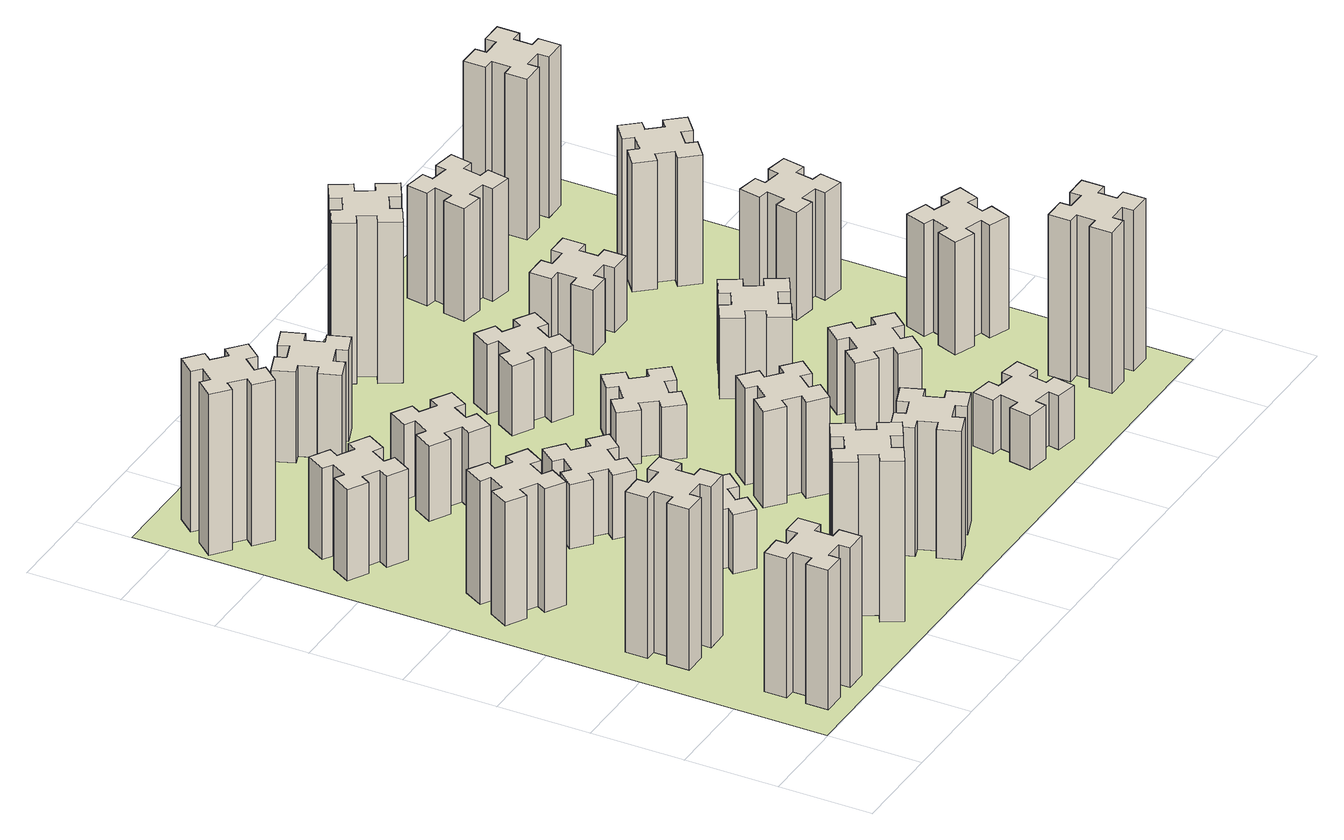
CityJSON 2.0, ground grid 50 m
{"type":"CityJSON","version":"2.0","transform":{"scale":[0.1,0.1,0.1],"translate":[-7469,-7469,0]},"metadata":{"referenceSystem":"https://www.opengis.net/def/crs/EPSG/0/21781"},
"CityObjects":{
"building1":{"type":"Building","attributes":{"class":"1000","function":"1000","usage":"1000","yearOfConstruction":2016,"roofType":"1000","measuredHeight":78,"storeysAboveGround":30,"storeysBelowGround":0},"geometry":[{"type":"Solid","lod":"1","boundaries":[[[[0,1,2,3,4,5,6,7,8,9,10,11,12,13,14,15,16,17,18,19]],[[17,16,20,21]],[[16,15,22,20]],[[15,14,23,22]],[[14,13,24,23]],[[13,12,25,24]],[[12,11,26,25]],[[11,10,27,26]],[[10,9,28,27]],[[9,8,29,28]],[[8,7,30,29]],[[7,6,31,30]],[[6,5,32,31]],[[5,4,33,32]],[[4,3,34,33]],[[3,2,35,34]],[[2,1,36,35]],[[1,0,37,36]],[[0,19,38,37]],[[19,18,39,38]],[[18,17,21,39]],[[24,25,26,27,28,29,30,31,32,33,34,35,36,37,38,39,21,20,22,23]]]]}]},
"building2":{"type":"Building","attributes":{"class":"1000","function":"1000","usage":"1000","yearOfConstruction":2016,"roofType":"1000","measuredHeight":90,"storeysAboveGround":30,"storeysBelowGround":0},"geometry":[{"type":"Solid","lod":"1","boundaries":[[[[40,41,42,43,44,45,46,47,48,49,50,51,52,53,54,55,56,57,58,59]],[[57,56,60,61]],[[56,55,62,60]],[[55,54,63,62]],[[54,53,64,63]],[[53,52,65,64]],[[52,51,66,65]],[[51,50,67,66]],[[50,49,68,67]],[[49,48,69,68]],[[48,47,70,69]],[[47,46,71,70]],[[46,45,72,71]],[[45,44,73,72]],[[44,43,74,73]],[[43,42,75,74]],[[42,41,76,75]],[[41,40,77,76]],[[40,59,78,77]],[[59,58,79,78]],[[58,57,61,79]],[[64,65,66,67,68,69,70,71,72,73,74,75,76,77,78,79,61,60,62,63]]]]}]},
"building3":{"type":"Building","attributes":{"class":"1000","function":"1000","usage":"1000","yearOfConstruction":2016,"roofType":"1000","measuredHeight":69,"storeysAboveGround":30,"storeysBelowGround":0},"geometry":[{"type":"Solid","lod":"1","boundaries":[[[[80,81,82,83,84,85,86,87,88,89,90,91,92,93,94,95,96,97,98,99]],[[97,96,100,101]],[[96,95,102,100]],[[95,94,103,102]],[[94,93,104,103]],[[93,92,105,104]],[[92,91,106,105]],[[91,90,107,106]],[[90,89,108,107]],[[89,88,109,108]],[[88,87,110,109]],[[87,86,111,110]],[[86,85,112,111]],[[85,84,113,112]],[[84,83,114,113]],[[83,82,115,114]],[[82,81,116,115]],[[81,80,117,116]],[[80,99,118,117]],[[99,98,119,118]],[[98,97,101,119]],[[104,105,106,107,108,109,110,111,112,113,114,115,116,117,118,119,101,100,102,103]]]]}]},
"building4":{"type":"Building","attributes":{"class":"1000","function":"1000","usage":"1000","yearOfConstruction":2016,"roofType":"1000","measuredHeight":51,"storeysAboveGround":30,"storeysBelowGround":0},"geometry":[{"type":"Solid","lod":"1","boundaries":[[[[120,121,122,123,124,125,126,127,128,129,130,131,132,133,134,135,136,137,138,139]],[[137,136,140,141]],[[136,135,142,140]],[[135,134,143,142]],[[134,133,144,143]],[[133,132,145,144]],[[132,131,146,145]],[[131,130,147,146]],[[130,129,148,147]],[[129,128,149,148]],[[128,127,150,149]],[[127,126,151,150]],[[126,125,152,151]],[[125,124,153,152]],[[124,123,154,153]],[[123,122,155,154]],[[122,121,156,155]],[[121,120,157,156]],[[120,139,158,157]],[[139,138,159,158]],[[138,137,141,159]],[[144,145,146,147,148,149,150,151,152,153,154,155,156,157,158,159,141,140,142,143]]]]}]},
"building5":{"type":"Building","attributes":{"class":"1000","function":"1000","usage":"1000","yearOfConstruction":2016,"roofType":"1000","measuredHeight":90,"storeysAboveGround":30,"storeysBelowGround":0},"geometry":[{"type":"Solid","lod":"1","boundaries":[[[[160,161,162,163,164,165,166,167,168,169,170,171,172,173,174,175,176,177,178,179]],[[177,176,180,181]],[[176,175,182,180]],[[175,174,183,182]],[[174,173,184,183]],[[173,172,185,184]],[[172,171,186,185]],[[171,170,187,186]],[[170,169,188,187]],[[169,168,189,188]],[[168,167,190,189]],[[167,166,191,190]],[[166,165,192,191]],[[165,164,193,192]],[[164,163,194,193]],[[163,162,195,194]],[[162,161,196,195]],[[161,160,197,196]],[[160,179,198,197]],[[179,178,199,198]],[[178,177,181,199]],[[184,185,186,187,188,189,190,191,192,193,194,195,196,197,198,199,181,180,182,183]]]]}]},
"building6":{"type":"Building","attributes":{"class":"1000","function":"1000","usage":"1000","yearOfConstruction":2016,"roofType":"1000","measuredHeight":90,"storeysAboveGround":30,"storeysBelowGround":0},"geometry":[{"type":"Solid","lod":"1","boundaries":[[[[200,201,202,203,204,205,206,207,208,209,210,211,212,213,214,215,216,217,218,219]],[[217,216,220,221]],[[216,215,222,220]],[[215,214,223,222]],[[214,213,224,223]],[[213,212,225,224]],[[212,211,226,225]],[[211,210,227,226]],[[210,209,228,227]],[[209,208,229,228]],[[208,207,230,229]],[[207,206,231,230]],[[206,205,232,231]],[[205,204,233,232]],[[204,203,234,233]],[[203,202,235,234]],[[202,201,236,235]],[[201,200,237,236]],[[200,219,238,237]],[[219,218,239,238]],[[218,217,221,239]],[[224,225,226,227,228,229,230,231,232,233,234,235,236,237,238,239,221,220,222,223]]]]}]},
"building7":{"type":"Building","attributes":{"class":"1000","function":"1000","usage":"1000","yearOfConstruction":2016,"roofType":"1000","measuredHeight":33,"storeysAboveGround":30,"storeysBelowGround":0},"geometry":[{"type":"Solid","lod":"1","boundaries":[[[[240,241,242,243,244,245,246,247,248,249,250,251,252,253,254,255,256,257,258,259]],[[257,256,260,261]],[[256,255,262,260]],[[255,254,263,262]],[[254,253,264,263]],[[253,252,265,264]],[[252,251,266,265]],[[251,250,267,266]],[[250,249,268,267]],[[249,248,269,268]],[[248,247,270,269]],[[247,246,271,270]],[[246,245,272,271]],[[245,244,273,272]],[[244,243,274,273]],[[243,242,275,274]],[[242,241,276,275]],[[241,240,277,276]],[[240,259,278,277]],[[259,258,279,278]],[[258,257,261,279]],[[264,265,266,267,268,269,270,271,272,273,274,275,276,277,278,279,261,260,262,263]]]]}]},
"building8":{"type":"Building","attributes":{"class":"1000","function":"1000","usage":"1000","yearOfConstruction":2016,"roofType":"1000","measuredHeight":36,"storeysAboveGround":30,"storeysBelowGround":0},"geometry":[{"type":"Solid","lod":"1","boundaries":[[[[280,281,282,283,284,285,286,287,288,289,290,291,292,293,294,295,296,297,298,299]],[[297,296,300,301]],[[296,295,302,300]],[[295,294,303,302]],[[294,293,304,303]],[[293,292,305,304]],[[292,291,306,305]],[[291,290,307,306]],[[290,289,308,307]],[[289,288,309,308]],[[288,287,310,309]],[[287,286,311,310]],[[286,285,312,311]],[[285,284,313,312]],[[284,283,314,313]],[[283,282,315,314]],[[282,281,316,315]],[[281,280,317,316]],[[280,299,318,317]],[[299,298,319,318]],[[298,297,301,319]],[[304,305,306,307,308,309,310,311,312,313,314,315,316,317,318,319,301,300,302,303]]]]}]},
"building9":{"type":"Building","attributes":{"class":"1000","function":"1000","usage":"1000","yearOfConstruction":2016,"roofType":"1000","measuredHeight":42,"storeysAboveGround":30,"storeysBelowGround":0},"geometry":[{"type":"Solid","lod":"1","boundaries":[[[[320,321,322,323,324,325,326,327,328,329,330,331,332,333,334,335,336,337,338,339]],[[337,336,340,341]],[[336,335,342,340]],[[335,334,343,342]],[[334,333,344,343]],[[333,332,345,344]],[[332,331,346,345]],[[331,330,347,346]],[[330,329,348,347]],[[329,328,349,348]],[[328,327,350,349]],[[327,326,351,350]],[[326,325,352,351]],[[325,324,353,352]],[[324,323,354,353]],[[323,322,355,354]],[[322,321,356,355]],[[321,320,357,356]],[[320,339,358,357]],[[339,338,359,358]],[[338,337,341,359]],[[344,345,346,347,348,349,350,351,352,353,354,355,356,357,358,359,341,340,342,343]]]]}]},
"building10":{"type":"Building","attributes":{"class":"1000","function":"1000","usage":"1000","yearOfConstruction":2016,"roofType":"1000","measuredHeight":72,"storeysAboveGround":30,"storeysBelowGround":0},"geometry":[{"type":"Solid","lod":"1","boundaries":[[[[360,361,362,363,364,365,366,367,368,369,370,371,372,373,374,375,376,377,378,379]],[[377,376,380,381]],[[376,375,382,380]],[[375,374,383,382]],[[374,373,384,383]],[[373,372,385,384]],[[372,371,386,385]],[[371,370,387,386]],[[370,369,388,387]],[[369,368,389,388]],[[368,367,390,389]],[[367,366,391,390]],[[366,365,392,391]],[[365,364,393,392]],[[364,363,394,393]],[[363,362,395,394]],[[362,361,396,395]],[[361,360,397,396]],[[360,379,398,397]],[[379,378,399,398]],[[378,377,381,399]],[[384,385,386,387,388,389,390,391,392,393,394,395,396,397,398,399,381,380,382,383]]]]}]},
"building11":{"type":"Building","attributes":{"class":"1000","function":"1000","usage":"1000","yearOfConstruction":2016,"roofType":"1000","measuredHeight":51,"storeysAboveGround":30,"storeysBelowGround":0},"geometry":[{"type":"Solid","lod":"1","boundaries":[[[[400,401,402,403,404,405,406,407,408,409,410,411,412,413,414,415,416,417,418,419]],[[417,416,420,421]],[[416,415,422,420]],[[415,414,423,422]],[[414,413,424,423]],[[413,412,425,424]],[[412,411,426,425]],[[411,410,427,426]],[[410,409,428,427]],[[409,408,429,428]],[[408,407,430,429]],[[407,406,431,430]],[[406,405,432,431]],[[405,404,433,432]],[[404,403,434,433]],[[403,402,435,434]],[[402,401,436,435]],[[401,400,437,436]],[[400,419,438,437]],[[419,418,439,438]],[[418,417,421,439]],[[424,425,426,427,428,429,430,431,432,433,434,435,436,437,438,439,421,420,422,423]]]]}]},
"building12":{"type":"Building","attributes":{"class":"1000","function":"1000","usage":"1000","yearOfConstruction":2016,"roofType":"1000","measuredHeight":54,"storeysAboveGround":30,"storeysBelowGround":0},"geometry":[{"type":"Solid","lod":"1","boundaries":[[[[440,441,442,443,444,445,446,447,448,449,450,451,452,453,454,455,456,457,458,459]],[[457,456,460,461]],[[456,455,462,460]],[[455,454,463,462]],[[454,453,464,463]],[[453,452,465,464]],[[452,451,466,465]],[[451,450,467,466]],[[450,449,468,467]],[[449,448,469,468]],[[448,447,470,469]],[[447,446,471,470]],[[446,445,472,471]],[[445,444,473,472]],[[444,443,474,473]],[[443,442,475,474]],[[442,441,476,475]],[[441,440,477,476]],[[440,459,478,477]],[[459,458,479,478]],[[458,457,461,479]],[[464,465,466,467,468,469,470,471,472,473,474,475,476,477,478,479,461,460,462,463]]]]}]},
"building13":{"type":"Building","attributes":{"class":"1000","function":"1000","usage":"1000","yearOfConstruction":2016,"roofType":"1000","measuredHeight":30,"storeysAboveGround":30,"storeysBelowGround":0},"geometry":[{"type":"Solid","lod":"1","boundaries":[[[[480,481,482,483,484,485,486,487,488,489,490,491,492,493,494,495,496,497,498,499]],[[497,496,500,501]],[[496,495,502,500]],[[495,494,503,502]],[[494,493,504,503]],[[493,492,505,504]],[[492,491,506,505]],[[491,490,507,506]],[[490,489,508,507]],[[489,488,509,508]],[[488,487,510,509]],[[487,486,511,510]],[[486,485,512,511]],[[485,484,513,512]],[[484,483,514,513]],[[483,482,515,514]],[[482,481,516,515]],[[481,480,517,516]],[[480,499,518,517]],[[499,498,519,518]],[[498,497,501,519]],[[504,505,506,507,508,509,510,511,512,513,514,515,516,517,518,519,501,500,502,503]]]]}]},
"building14":{"type":"Building","attributes":{"class":"1000","function":"1000","usage":"1000","yearOfConstruction":2016,"roofType":"1000","measuredHeight":39,"storeysAboveGround":30,"storeysBelowGround":0},"geometry":[{"type":"Solid","lod":"1","boundaries":[[[[520,521,522,523,524,525,526,527,528,529,530,531,532,533,534,535,536,537,538,539]],[[537,536,540,541]],[[536,535,542,540]],[[535,534,543,542]],[[534,533,544,543]],[[533,532,545,544]],[[532,531,546,545]],[[531,530,547,546]],[[530,529,548,547]],[[529,528,549,548]],[[528,527,550,549]],[[527,526,551,550]],[[526,525,552,551]],[[525,524,553,552]],[[524,523,554,553]],[[523,522,555,554]],[[522,521,556,555]],[[521,520,557,556]],[[520,539,558,557]],[[539,538,559,558]],[[538,537,541,559]],[[544,545,546,547,548,549,550,551,552,553,554,555,556,557,558,559,541,540,542,543]]]]}]},
"building15":{"type":"Building","attributes":{"class":"1000","function":"1000","usage":"1000","yearOfConstruction":2016,"roofType":"1000","measuredHeight":30,"storeysAboveGround":30,"storeysBelowGround":0},"geometry":[{"type":"Solid","lod":"1","boundaries":[[[[560,561,562,563,564,565,566,567,568,569,570,571,572,573,574,575,576,577,578,579]],[[577,576,580,581]],[[576,575,582,580]],[[575,574,583,582]],[[574,573,584,583]],[[573,572,585,584]],[[572,571,586,585]],[[571,570,587,586]],[[570,569,588,587]],[[569,568,589,588]],[[568,567,590,589]],[[567,566,591,590]],[[566,565,592,591]],[[565,564,593,592]],[[564,563,594,593]],[[563,562,595,594]],[[562,561,596,595]],[[561,560,597,596]],[[560,579,598,597]],[[579,578,599,598]],[[578,577,581,599]],[[584,585,586,587,588,589,590,591,592,593,594,595,596,597,598,599,581,580,582,583]]]]}]},
"building16":{"type":"Building","attributes":{"class":"1000","function":"1000","usage":"1000","yearOfConstruction":2016,"roofType":"1000","measuredHeight":90,"storeysAboveGround":30,"storeysBelowGround":0},"geometry":[{"type":"Solid","lod":"1","boundaries":[[[[600,601,602,603,604,605,606,607,608,609,610,611,612,613,614,615,616,617,618,619]],[[617,616,620,621]],[[616,615,622,620]],[[615,614,623,622]],[[614,613,624,623]],[[613,612,625,624]],[[612,611,626,625]],[[611,610,627,626]],[[610,609,628,627]],[[609,608,629,628]],[[608,607,630,629]],[[607,606,631,630]],[[606,605,632,631]],[[605,604,633,632]],[[604,603,634,633]],[[603,602,635,634]],[[602,601,636,635]],[[601,600,637,636]],[[600,619,638,637]],[[619,618,639,638]],[[618,617,621,639]],[[624,625,626,627,628,629,630,631,632,633,634,635,636,637,638,639,621,620,622,623]]]]}]},
"building17":{"type":"Building","attributes":{"class":"1000","function":"1000","usage":"1000","yearOfConstruction":2016,"roofType":"1000","measuredHeight":42,"storeysAboveGround":30,"storeysBelowGround":0},"geometry":[{"type":"Solid","lod":"1","boundaries":[[[[640,641,642,643,644,645,646,647,648,649,650,651,652,653,654,655,656,657,658,659]],[[657,656,660,661]],[[656,655,662,660]],[[655,654,663,662]],[[654,653,664,663]],[[653,652,665,664]],[[652,651,666,665]],[[651,650,667,666]],[[650,649,668,667]],[[649,648,669,668]],[[648,647,670,669]],[[647,646,671,670]],[[646,645,672,671]],[[645,644,673,672]],[[644,643,674,673]],[[643,642,675,674]],[[642,641,676,675]],[[641,640,677,676]],[[640,659,678,677]],[[659,658,679,678]],[[658,657,661,679]],[[664,665,666,667,668,669,670,671,672,673,674,675,676,677,678,679,661,660,662,663]]]]}]},
"building18":{"type":"Building","attributes":{"class":"1000","function":"1000","usage":"1000","yearOfConstruction":2016,"roofType":"1000","measuredHeight":45,"storeysAboveGround":30,"storeysBelowGround":0},"geometry":[{"type":"Solid","lod":"1","boundaries":[[[[680,681,682,683,684,685,686,687,688,689,690,691,692,693,694,695,696,697,698,699]],[[697,696,700,701]],[[696,695,702,700]],[[695,694,703,702]],[[694,693,704,703]],[[693,692,705,704]],[[692,691,706,705]],[[691,690,707,706]],[[690,689,708,707]],[[689,688,709,708]],[[688,687,710,709]],[[687,686,711,710]],[[686,685,712,711]],[[685,684,713,712]],[[684,683,714,713]],[[683,682,715,714]],[[682,681,716,715]],[[681,680,717,716]],[[680,699,718,717]],[[699,698,719,718]],[[698,697,701,719]],[[704,705,706,707,708,709,710,711,712,713,714,715,716,717,718,719,701,700,702,703]]]]}]},
"building19":{"type":"Building","attributes":{"class":"1000","function":"1000","usage":"1000","yearOfConstruction":2016,"roofType":"1000","measuredHeight":36,"storeysAboveGround":30,"storeysBelowGround":0},"geometry":[{"type":"Solid","lod":"1","boundaries":[[[[720,721,722,723,724,725,726,727,728,729,730,731,732,733,734,735,736,737,738,739]],[[737,736,740,741]],[[736,735,742,740]],[[735,734,743,742]],[[734,733,744,743]],[[733,732,745,744]],[[732,731,746,745]],[[731,730,747,746]],[[730,729,748,747]],[[729,728,749,748]],[[728,727,750,749]],[[727,726,751,750]],[[726,725,752,751]],[[725,724,753,752]],[[724,723,754,753]],[[723,722,755,754]],[[722,721,756,755]],[[721,720,757,756]],[[720,739,758,757]],[[739,738,759,758]],[[738,737,741,759]],[[744,745,746,747,748,749,750,751,752,753,754,755,756,757,758,759,741,740,742,743]]]]}]},
"building20":{"type":"Building","attributes":{"class":"1000","function":"1000","usage":"1000","yearOfConstruction":2016,"roofType":"1000","measuredHeight":90,"storeysAboveGround":30,"storeysBelowGround":0},"geometry":[{"type":"Solid","lod":"1","boundaries":[[[[760,761,762,763,764,765,766,767,768,769,770,771,772,773,774,775,776,777,778,779]],[[777,776,780,781]],[[776,775,782,780]],[[775,774,783,782]],[[774,773,784,783]],[[773,772,785,784]],[[772,771,786,785]],[[771,770,787,786]],[[770,769,788,787]],[[769,768,789,788]],[[768,767,790,789]],[[767,766,791,790]],[[766,765,792,791]],[[765,764,793,792]],[[764,763,794,793]],[[763,762,795,794]],[[762,761,796,795]],[[761,760,797,796]],[[760,779,798,797]],[[779,778,799,798]],[[778,777,781,799]],[[784,785,786,787,788,789,790,791,792,793,794,795,796,797,798,799,781,780,782,783]]]]}]},
"building21":{"type":"Building","attributes":{"class":"1000","function":"1000","usage":"1000","yearOfConstruction":2016,"roofType":"1000","measuredHeight":63,"storeysAboveGround":30,"storeysBelowGround":0},"geometry":[{"type":"Solid","lod":"1","boundaries":[[[[800,801,802,803,804,805,806,807,808,809,810,811,812,813,814,815,816,817,818,819]],[[817,816,820,821]],[[816,815,822,820]],[[815,814,823,822]],[[814,813,824,823]],[[813,812,825,824]],[[812,811,826,825]],[[811,810,827,826]],[[810,809,828,827]],[[809,808,829,828]],[[808,807,830,829]],[[807,806,831,830]],[[806,805,832,831]],[[805,804,833,832]],[[804,803,834,833]],[[803,802,835,834]],[[802,801,836,835]],[[801,800,837,836]],[[800,819,838,837]],[[819,818,839,838]],[[818,817,821,839]],[[824,825,826,827,828,829,830,831,832,833,834,835,836,837,838,839,821,820,822,823]]]]}]},
"building22":{"type":"Building","attributes":{"class":"1000","function":"1000","usage":"1000","yearOfConstruction":2016,"roofType":"1000","measuredHeight":63,"storeysAboveGround":30,"storeysBelowGround":0},"geometry":[{"type":"Solid","lod":"1","boundaries":[[[[840,841,842,843,844,845,846,847,848,849,850,851,852,853,854,855,856,857,858,859]],[[857,856,860,861]],[[856,855,862,860]],[[855,854,863,862]],[[854,853,864,863]],[[853,852,865,864]],[[852,851,866,865]],[[851,850,867,866]],[[850,849,868,867]],[[849,848,869,868]],[[848,847,870,869]],[[847,846,871,870]],[[846,845,872,871]],[[845,844,873,872]],[[844,843,874,873]],[[843,842,875,874]],[[842,841,876,875]],[[841,840,877,876]],[[840,859,878,877]],[[859,858,879,878]],[[858,857,861,879]],[[864,865,866,867,868,869,870,871,872,873,874,875,876,877,878,879,861,860,862,863]]]]}]},
"building23":{"type":"Building","attributes":{"class":"1000","function":"1000","usage":"1000","yearOfConstruction":2016,"roofType":"1000","measuredHeight":60,"storeysAboveGround":30,"storeysBelowGround":0},"geometry":[{"type":"Solid","lod":"1","boundaries":[[[[880,881,882,883,884,885,886,887,888,889,890,891,892,893,894,895,896,897,898,899]],[[897,896,900,901]],[[896,895,902,900]],[[895,894,903,902]],[[894,893,904,903]],[[893,892,905,904]],[[892,891,906,905]],[[891,890,907,906]],[[890,889,908,907]],[[889,888,909,908]],[[888,887,910,909]],[[887,886,911,910]],[[886,885,912,911]],[[885,884,913,912]],[[884,883,914,913]],[[883,882,915,914]],[[882,881,916,915]],[[881,880,917,916]],[[880,899,918,917]],[[899,898,919,918]],[[898,897,901,919]],[[904,905,906,907,908,909,910,911,912,913,914,915,916,917,918,919,901,900,902,903]]]]}]},
"building24":{"type":"Building","attributes":{"class":"1000","function":"1000","usage":"1000","yearOfConstruction":2016,"roofType":"1000","measuredHeight":72,"storeysAboveGround":30,"storeysBelowGround":0},"geometry":[{"type":"Solid","lod":"1","boundaries":[[[[920,921,922,923,924,925,926,927,928,929,930,931,932,933,934,935,936,937,938,939]],[[937,936,940,941]],[[936,935,942,940]],[[935,934,943,942]],[[934,933,944,943]],[[933,932,945,944]],[[932,931,946,945]],[[931,930,947,946]],[[930,929,948,947]],[[929,928,949,948]],[[928,927,950,949]],[[927,926,951,950]],[[926,925,952,951]],[[925,924,953,952]],[[924,923,954,953]],[[923,922,955,954]],[[922,921,956,955]],[[921,920,957,956]],[[920,939,958,957]],[[939,938,959,958]],[[938,937,941,959]],[[944,945,946,947,948,949,950,951,952,953,954,955,956,957,958,959,941,940,942,943]]]]}]},
"building25":{"type":"Building","attributes":{"class":"1000","function":"1000","usage":"1000","yearOfConstruction":2016,"roofType":"1000","measuredHeight":90,"storeysAboveGround":30,"storeysBelowGround":0},"geometry":[{"type":"Solid","lod":"1","boundaries":[[[[960,961,962,963,964,965,966,967,968,969,970,971,972,973,974,975,976,977,978,979]],[[977,976,980,981]],[[976,975,982,980]],[[975,974,983,982]],[[974,973,984,983]],[[973,972,985,984]],[[972,971,986,985]],[[971,970,987,986]],[[970,969,988,987]],[[969,968,989,988]],[[968,967,990,989]],[[967,966,991,990]],[[966,965,992,991]],[[965,964,993,992]],[[964,963,994,993]],[[963,962,995,994]],[[962,961,996,995]],[[961,960,997,996]],[[960,979,998,997]],[[979,978,999,998]],[[978,977,981,999]],[[984,985,986,987,988,989,990,991,992,993,994,995,996,997,998,999,981,980,982,983]]]]}]},
"landuse1":{"type":"LandUse","attributes":{"name":"plot1","function":"1010"},"geometry":[{"type":"MultiSurface","lod":"1","boundaries":[[[1000,1001,1002,1003]]]}]}
},
"vertices":[
[265,325,0],[265,225,0],[205,225,0],[205,105,0],[325,105,0],[325,165,0],[425,165,0],[425,105,0],[545,105,0],[545,225,0],[485,225,0],[485,325,0],[545,325,0],[545,445,0],[425,445,0],[425,385,0],[325,385,0],[325,445,0],[205,445,0],[205,325,0],[325,385,780],[325,445,780],[425,385,780],[425,445,780],[545,445,780],[545,325,780],[485,325,780],[485,225,780],[545,225,780],[545,105,780],[425,105,780],[425,165,780],[325,165,780],[325,105,780],[205,105,780],[205,225,780],[265,225,780],[265,325,780],[205,325,780],[205,445,780],
[265,1065,0],[265,965,0],[205,965,0],[205,845,0],[325,845,0],[325,905,0],[425,905,0],[425,845,0],[545,845,0],[545,965,0],[485,965,0],[485,1065,0],[545,1065,0],[545,1185,0],[425,1185,0],[425,1125,0],[325,1125,0],[325,1185,0],[205,1185,0],[205,1065,0],[325,1125,900],[325,1185,900],[425,1125,900],[425,1185,900],[545,1185,900],[545,1065,900],[485,1065,900],[485,965,900],[545,965,900],[545,845,900],[425,845,900],[425,905,900],[325,905,900],[325,845,900],[205,845,900],[205,965,900],[265,965,900],[265,1065,900],[205,1065,900],[205,1185,900],
[474,1926,0],[387,1976,0],[417,2028,0],[313,2088,0],[253,1984,0],[305,1954,0],[255,1867,0],[203,1897,0],[143,1793,0],[247,1733,0],[277,1785,0],[364,1735,0],[334,1683,0],[438,1623,0],[498,1727,0],[446,1757,0],[496,1844,0],[548,1814,0],[608,1918,0],[504,1978,0],[496,1844,690],[548,1814,690],[446,1757,690],[498,1727,690],[438,1623,690],[334,1683,690],[364,1735,690],[277,1785,690],[247,1733,690],[143,1793,690],[203,1897,690],[255,1867,690],[305,1954,690],[253,1984,690],[313,2088,690],[417,2028,690],[387,1976,690],[474,1926,690],[504,1978,690],[608,1918,690],
[446,2597,0],[496,2684,0],[548,2654,0],[608,2758,0],[504,2818,0],[474,2766,0],[387,2816,0],[417,2868,0],[313,2928,0],[253,2824,0],[305,2794,0],[255,2707,0],[203,2737,0],[143,2633,0],[247,2573,0],[277,2625,0],[364,2575,0],[334,2523,0],[438,2463,0],[498,2567,0],[364,2575,510],[334,2523,510],[277,2625,510],[247,2573,510],[143,2633,510],[203,2737,510],[255,2707,510],[305,2794,510],[253,2824,510],[313,2928,510],[417,2868,510],[387,2816,510],[474,2766,510],[504,2818,510],[608,2758,510],[548,2654,510],[496,2684,510],[446,2597,510],[498,2567,510],[438,2463,510],
[1127,255,0],[1214,305,0],[1244,253,0],[1348,313,0],[1288,417,0],[1236,387,0],[1186,474,0],[1238,504,0],[1178,608,0],[1074,548,0],[1104,496,0],[1017,446,0],[987,498,0],[883,438,0],[943,334,0],[995,364,0],[1045,277,0],[993,247,0],[1053,143,0],[1157,203,0],[1045,277,900],[993,247,900],[995,364,900],[943,334,900],[883,438,900],[987,498,900],[1017,446,900],[1104,496,900],[1074,548,900],[1178,608,900],[1238,504,900],[1186,474,900],[1236,387,900],[1288,417,900],[1348,313,900],[1244,253,900],[1214,305,900],[1127,255,900],[1157,203,900],[1053,143,900],
[384,3387,0],[308,3452,0],[346,3498,0],[254,3575,0],[177,3483,0],[223,3444,0],[159,3368,0],[113,3406,0],[36,3314,0],[128,3237,0],[166,3283,0],[243,3219,0],[204,3173,0],[296,3096,0],[373,3188,0],[327,3226,0],[392,3303,0],[438,3264,0],[515,3356,0],[423,3433,0],[392,3303,900],[438,3264,900],[327,3226,900],[373,3188,900],[296,3096,900],[204,3173,900],[243,3219,900],[166,3283,900],[128,3237,900],[36,3314,900],[113,3406,900],[159,3368,900],[223,3444,900],[177,3483,900],[254,3575,900],[346,3498,900],[308,3452,900],[384,3387,900],[423,3433,900],[515,3356,900],
[1224,1267,0],[1148,1332,0],[1186,1378,0],[1094,1455,0],[1017,1363,0],[1063,1324,0],[999,1248,0],[953,1286,0],[876,1194,0],[968,1117,0],[1006,1163,0],[1083,1099,0],[1044,1053,0],[1136,976,0],[1213,1068,0],[1167,1106,0],[1232,1183,0],[1278,1144,0],[1355,1236,0],[1263,1313,0],[1232,1183,330],[1278,1144,330],[1167,1106,330],[1213,1068,330],[1136,976,330],[1044,1053,330],[1083,1099,330],[1006,1163,330],[968,1117,330],[876,1194,330],[953,1286,330],[999,1248,330],[1063,1324,330],[1017,1363,330],[1094,1455,330],[1186,1378,330],[1148,1332,330],[1224,1267,330],[1263,1313,330],[1355,1236,330],
[1063,1964,0],[999,1888,0],[953,1926,0],[876,1834,0],[968,1757,0],[1006,1803,0],[1083,1739,0],[1044,1693,0],[1136,1616,0],[1213,1708,0],[1167,1746,0],[1232,1823,0],[1278,1784,0],[1355,1876,0],[1263,1953,0],[1224,1907,0],[1148,1972,0],[1186,2018,0],[1094,2095,0],[1017,2003,0],[1148,1972,360],[1186,2018,360],[1224,1907,360],[1263,1953,360],[1355,1876,360],[1278,1784,360],[1232,1823,360],[1167,1746,360],[1213,1708,360],[1136,1616,360],[1044,1693,360],[1083,1739,360],[1006,1803,360],[968,1757,360],[876,1834,360],[953,1926,360],[999,1888,360],[1063,1964,360],[1017,2003,360],[1094,2095,360],
[1114,2666,0],[1027,2716,0],[1057,2768,0],[953,2828,0],[893,2724,0],[945,2694,0],[895,2607,0],[843,2637,0],[783,2533,0],[887,2473,0],[917,2525,0],[1004,2475,0],[974,2423,0],[1078,2363,0],[1138,2467,0],[1086,2497,0],[1136,2584,0],[1188,2554,0],[1248,2658,0],[1144,2718,0],[1136,2584,420],[1188,2554,420],[1086,2497,420],[1138,2467,420],[1078,2363,420],[974,2423,420],[1004,2475,420],[917,2525,420],[887,2473,420],[783,2533,420],[843,2637,420],[895,2607,420],[945,2694,420],[893,2724,420],[953,2828,420],[1057,2768,420],[1027,2716,420],[1114,2666,420],[1144,2718,420],[1248,2658,420],
[1765,496,0],[1671,462,0],[1650,518,0],[1537,477,0],[1579,364,0],[1635,385,0],[1669,291,0],[1613,270,0],[1654,157,0],[1767,199,0],[1746,255,0],[1840,289,0],[1860,233,0],[1973,274,0],[1932,387,0],[1876,366,0],[1842,460,0],[1898,480,0],[1857,593,0],[1744,552,0],[1842,460,720],[1898,480,720],[1876,366,720],[1932,387,720],[1973,274,720],[1860,233,720],[1840,289,720],[1746,255,720],[1767,199,720],[1654,157,720],[1613,270,720],[1669,291,720],[1635,385,720],[1579,364,720],[1537,477,720],[1650,518,720],[1671,462,720],[1765,496,720],[1744,552,720],[1857,593,720],
[1125,3456,0],[1031,3422,0],[1010,3478,0],[897,3437,0],[939,3324,0],[995,3345,0],[1029,3251,0],[973,3230,0],[1014,3117,0],[1127,3159,0],[1106,3215,0],[1200,3249,0],[1220,3193,0],[1333,3234,0],[1292,3347,0],[1236,3326,0],[1202,3420,0],[1258,3440,0],[1217,3553,0],[1104,3512,0],[1202,3420,510],[1258,3440,510],[1236,3326,510],[1292,3347,510],[1333,3234,510],[1220,3193,510],[1200,3249,510],[1106,3215,510],[1127,3159,510],[1014,3117,510],[973,3230,510],[1029,3251,510],[995,3345,510],[939,3324,510],[897,3437,510],[1010,3478,510],[1031,3422,510],[1125,3456,510],[1104,3512,510],[1217,3553,510],
[1746,1163,0],[1823,1099,0],[1784,1053,0],[1876,976,0],[1953,1068,0],[1907,1106,0],[1972,1183,0],[2018,1144,0],[2095,1236,0],[2003,1313,0],[1964,1267,0],[1888,1332,0],[1926,1378,0],[1834,1455,0],[1757,1363,0],[1803,1324,0],[1739,1248,0],[1693,1286,0],[1616,1194,0],[1708,1117,0],[1739,1248,540],[1693,1286,540],[1803,1324,540],[1757,1363,540],[1834,1455,540],[1926,1378,540],[1888,1332,540],[1964,1267,540],[2003,1313,540],[2095,1236,540],[2018,1144,540],[1972,1183,540],[1907,1106,540],[1953,1068,540],[1876,976,540],[1784,1053,540],[1823,1099,540],[1746,1163,540],[1708,1117,540],[1616,1194,540],
[1972,1988,0],[1907,2064,0],[1953,2103,0],[1876,2195,0],[1784,2118,0],[1823,2072,0],[1746,2007,0],[1708,2053,0],[1616,1976,0],[1693,1884,0],[1739,1923,0],[1803,1846,0],[1757,1808,0],[1834,1716,0],[1926,1793,0],[1888,1839,0],[1964,1903,0],[2003,1857,0],[2095,1934,0],[2018,2026,0],[1964,1903,300],[2003,1857,300],[1888,1839,300],[1926,1793,300],[1834,1716,300],[1757,1808,300],[1803,1846,300],[1739,1923,300],[1693,1884,300],[1616,1976,300],[1708,2053,300],[1746,2007,300],[1823,2072,300],[1784,2118,300],[1876,2195,300],[1953,2103,300],[1907,2064,300],[1972,1988,300],[2018,2026,300],[2095,1934,300],
[1926,2497,0],[1976,2584,0],[2028,2554,0],[2088,2658,0],[1984,2718,0],[1954,2666,0],[1867,2716,0],[1897,2768,0],[1793,2828,0],[1733,2724,0],[1785,2694,0],[1735,2607,0],[1683,2637,0],[1623,2533,0],[1727,2473,0],[1757,2525,0],[1844,2475,0],[1814,2423,0],[1918,2363,0],[1978,2467,0],[1844,2475,390],[1814,2423,390],[1757,2525,390],[1727,2473,390],[1623,2533,390],[1683,2637,390],[1735,2607,390],[1785,2694,390],[1733,2724,390],[1793,2828,390],[1897,2768,390],[1867,2716,390],[1954,2666,390],[1984,2718,390],[2088,2658,390],[2028,2554,390],[1976,2584,390],[1926,2497,390],[1978,2467,390],[1918,2363,390],
[2596,444,0],[2578,345,0],[2519,356,0],[2498,237,0],[2617,217,0],[2627,276,0],[2725,258,0],[2715,199,0],[2833,178,0],[2854,297,0],[2795,307,0],[2812,405,0],[2871,395,0],[2892,513,0],[2774,534,0],[2764,475,0],[2665,492,0],[2676,551,0],[2557,572,0],[2537,454,0],[2665,492,300],[2676,551,300],[2764,475,300],[2774,534,300],[2892,513,300],[2871,395,300],[2812,405,300],[2795,307,300],[2854,297,300],[2833,178,300],[2715,199,300],[2725,258,300],[2627,276,300],[2617,217,300],[2498,237,300],[2519,356,300],[2578,345,300],[2596,444,300],[2537,454,300],[2557,572,300],
[1844,3556,0],[1757,3506,0],[1727,3558,0],[1623,3498,0],[1683,3394,0],[1735,3424,0],[1785,3337,0],[1733,3307,0],[1793,3203,0],[1897,3263,0],[1867,3315,0],[1954,3365,0],[1984,3313,0],[2088,3373,0],[2028,3477,0],[1976,3447,0],[1926,3534,0],[1978,3564,0],[1918,3668,0],[1814,3608,0],[1926,3534,900],[1978,3564,900],[1976,3447,900],[2028,3477,900],[2088,3373,900],[1984,3313,900],[1954,3365,900],[1867,3315,900],[1897,3263,900],[1793,3203,900],[1733,3307,900],[1785,3337,900],[1735,3424,900],[1683,3394,900],[1623,3498,900],[1727,3558,900],[1757,3506,900],[1844,3556,900],[1814,3608,900],[1918,3668,900],
[2647,1006,0],[2712,1083,0],[2758,1044,0],[2835,1136,0],[2743,1213,0],[2704,1167,0],[2628,1232,0],[2666,1278,0],[2574,1355,0],[2497,1263,0],[2543,1224,0],[2479,1148,0],[2433,1186,0],[2356,1094,0],[2448,1017,0],[2486,1063,0],[2563,999,0],[2524,953,0],[2616,876,0],[2693,968,0],[2563,999,420],[2524,953,420],[2486,1063,420],[2448,1017,420],[2356,1094,420],[2433,1186,420],[2479,1148,420],[2543,1224,420],[2497,1263,420],[2574,1355,420],[2666,1278,420],[2628,1232,420],[2704,1167,420],[2743,1213,420],[2835,1136,420],[2758,1044,420],[2712,1083,420],[2647,1006,420],[2693,968,420],[2616,876,420],
[2475,1744,0],[2525,1657,0],[2473,1627,0],[2533,1523,0],[2637,1583,0],[2607,1635,0],[2694,1685,0],[2724,1633,0],[2828,1693,0],[2768,1797,0],[2716,1767,0],[2666,1854,0],[2718,1884,0],[2658,1988,0],[2554,1928,0],[2584,1876,0],[2497,1826,0],[2467,1878,0],[2363,1818,0],[2423,1714,0],[2497,1826,450],[2467,1878,450],[2584,1876,450],[2554,1928,450],[2658,1988,450],[2718,1884,450],[2666,1854,450],[2716,1767,450],[2768,1797,450],[2828,1693,450],[2724,1633,450],[2694,1685,450],[2607,1635,450],[2637,1583,450],[2533,1523,450],[2473,1627,450],[2525,1657,450],[2475,1744,450],[2423,1714,450],[2363,1818,450],
[2645,2805,0],[2545,2805,0],[2545,2865,0],[2425,2865,0],[2425,2745,0],[2485,2745,0],[2485,2645,0],[2425,2645,0],[2425,2525,0],[2545,2525,0],[2545,2585,0],[2645,2585,0],[2645,2525,0],[2765,2525,0],[2765,2645,0],[2705,2645,0],[2705,2745,0],[2765,2745,0],[2765,2865,0],[2645,2865,0],[2705,2745,360],[2765,2745,360],[2705,2645,360],[2765,2645,360],[2765,2525,360],[2645,2525,360],[2645,2585,360],[2545,2585,360],[2545,2525,360],[2425,2525,360],[2425,2645,360],[2485,2645,360],[2485,2745,360],[2425,2745,360],[2425,2865,360],[2545,2865,360],[2545,2805,360],[2645,2805,360],[2645,2865,360],[2765,2865,360],
[3325,425,0],[3325,325,0],[3265,325,0],[3265,205,0],[3385,205,0],[3385,265,0],[3485,265,0],[3485,205,0],[3605,205,0],[3605,325,0],[3545,325,0],[3545,425,0],[3605,425,0],[3605,545,0],[3485,545,0],[3485,485,0],[3385,485,0],[3385,545,0],[3265,545,0],[3265,425,0],[3385,485,900],[3385,545,900],[3485,485,900],[3485,545,900],[3605,545,900],[3605,425,900],[3545,425,900],[3545,325,900],[3605,325,900],[3605,205,900],[3485,205,900],[3485,265,900],[3385,265,900],[3385,205,900],[3265,205,900],[3265,325,900],[3325,325,900],[3325,425,900],[3265,425,900],[3265,545,900],
[2496,3404,0],[2478,3305,0],[2419,3316,0],[2398,3197,0],[2517,3177,0],[2527,3236,0],[2625,3218,0],[2615,3159,0],[2733,3138,0],[2754,3257,0],[2695,3267,0],[2712,3365,0],[2771,3355,0],[2792,3473,0],[2674,3494,0],[2664,3435,0],[2565,3452,0],[2576,3511,0],[2457,3532,0],[2437,3414,0],[2565,3452,630],[2576,3511,630],[2664,3435,630],[2674,3494,630],[2792,3473,630],[2771,3355,630],[2712,3365,630],[2695,3267,630],[2754,3257,630],[2733,3138,630],[2615,3159,630],[2625,3218,630],[2527,3236,630],[2517,3177,630],[2398,3197,630],[2419,3316,630],[2478,3305,630],[2496,3404,630],[2437,3414,630],[2457,3532,630],
[3351,1029,0],[3445,995,0],[3424,939,0],[3537,897,0],[3578,1010,0],[3522,1031,0],[3556,1125,0],[3612,1104,0],[3653,1217,0],[3540,1258,0],[3520,1202,0],[3426,1236,0],[3447,1292,0],[3334,1333,0],[3293,1220,0],[3349,1200,0],[3315,1106,0],[3259,1127,0],[3217,1014,0],[3330,973,0],[3315,1106,630],[3259,1127,630],[3349,1200,630],[3293,1220,630],[3334,1333,630],[3447,1292,630],[3426,1236,630],[3520,1202,630],[3540,1258,630],[3653,1217,630],[3612,1104,630],[3556,1125,630],[3522,1031,630],[3578,1010,630],[3537,897,630],[3424,939,630],[3445,995,630],[3351,1029,630],[3330,973,630],[3217,1014,630],
[3267,1856,0],[3365,1838,0],[3355,1779,0],[3473,1758,0],[3494,1877,0],[3435,1887,0],[3452,1985,0],[3511,1975,0],[3532,2093,0],[3414,2114,0],[3404,2055,0],[3305,2072,0],[3316,2131,0],[3197,2152,0],[3177,2034,0],[3236,2024,0],[3218,1925,0],[3159,1936,0],[3138,1817,0],[3257,1797,0],[3218,1925,600],[3159,1936,600],[3236,2024,600],[3177,2034,600],[3197,2152,600],[3316,2131,600],[3305,2072,600],[3404,2055,600],[3414,2114,600],[3532,2093,600],[3511,1975,600],[3452,1985,600],[3435,1887,600],[3494,1877,600],[3473,1758,600],[3355,1779,600],[3365,1838,600],[3267,1856,600],[3257,1797,600],[3138,1817,600],
[3119,2563,0],[3183,2486,0],[3137,2448,0],[3214,2356,0],[3306,2433,0],[3268,2479,0],[3344,2543,0],[3383,2497,0],[3475,2574,0],[3398,2666,0],[3352,2628,0],[3287,2704,0],[3333,2743,0],[3256,2835,0],[3164,2758,0],[3203,2712,0],[3126,2647,0],[3088,2693,0],[2996,2616,0],[3073,2524,0],[3126,2647,720],[3088,2693,720],[3203,2712,720],[3164,2758,720],[3256,2835,720],[3333,2743,720],[3287,2704,720],[3352,2628,720],[3398,2666,720],[3475,2574,720],[3383,2497,720],[3344,2543,720],[3268,2479,720],[3306,2433,720],[3214,2356,720],[3137,2448,720],[3183,2486,720],[3119,2563,720],[3073,2524,720],[2996,2616,720],
[3285,3325,0],[3385,3325,0],[3385,3265,0],[3505,3265,0],[3505,3385,0],[3445,3385,0],[3445,3485,0],[3505,3485,0],[3505,3605,0],[3385,3605,0],[3385,3545,0],[3285,3545,0],[3285,3605,0],[3165,3605,0],[3165,3485,0],[3225,3485,0],[3225,3385,0],[3165,3385,0],[3165,3265,0],[3285,3265,0],[3225,3385,900],[3165,3385,900],[3225,3485,900],[3165,3485,900],[3165,3605,900],[3285,3605,900],[3285,3545,900],[3385,3545,900],[3385,3605,900],[3505,3605,900],[3505,3485,900],[3445,3485,900],[3445,3385,900],[3505,3385,900],[3505,3265,900],[3385,3265,900],[3385,3325,900],[3285,3325,900],[3285,3265,900],[3165,3265,900],
[5,3705,0],[3705,3705,0],[3705,5,0],[5,5,0]
]}
